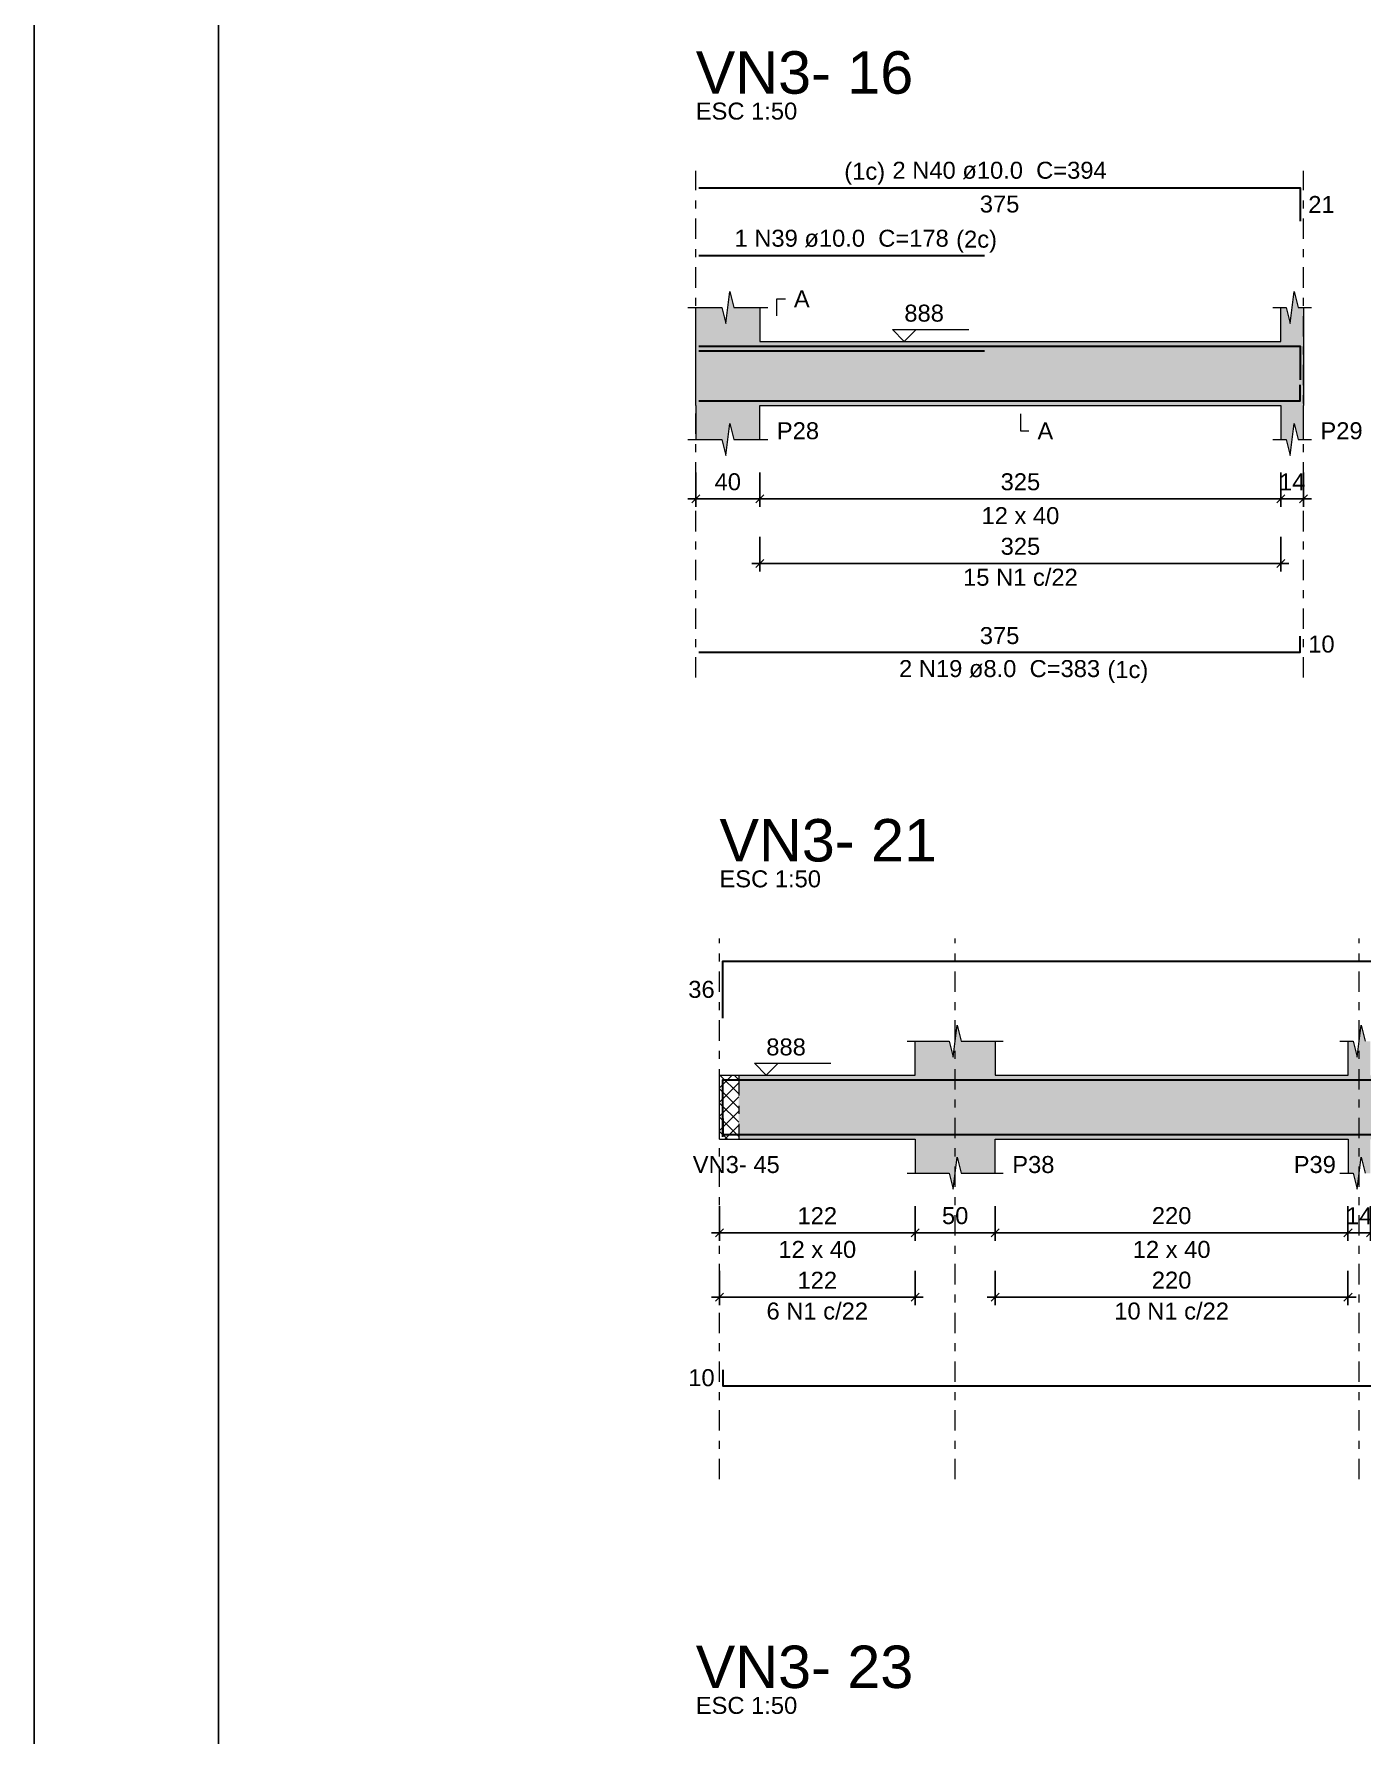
# Model space of a CAD drawing. Header units: millimetres. Extents: x -8 to 605, y -494 to 220.
# Drawn here: x 205.52 to 222.08, y -473.18 to -451.96 of the extents above; entities that cross this region are included whole.
import ezdxf

# ---------------------------------------------------------------- set-up
doc = ezdxf.new("R2010")
doc.units = ezdxf.units.MM
doc.header["$MEASUREMENT"] = 0
doc.linetypes.add('DASHDOT', pattern=[2.54, 1.27, -0.635, 0, -0.635])
doc.linetypes.add('NULL', pattern=[0])
for name, color, linetype, lineweight in [('Descrição da armadura', 7, 'Continuous', 0), ('DT-Barras na forma', 7, 'Continuous', 30), ('DT-Barras rebatidas', 7, 'Continuous', 30), ('DT-Cotas', 7, 'Continuous', 5), ('DT-Forma', 5, 'Continuous', 5), ('DT-Hachura forma vigas', 252, 'Continuous', 5), ('DT-Hachura intersecção vigas', 9, 'Continuous', 5), ('DT-Pontilhado', 9, 'DASHDOT', 5), ('DT-Textos', 7, 'Continuous', 5), ('DT-Título', 5, 'Continuous', 20), ('Textos armaduras', 7, 'Continuous', 0)]:
    doc.layers.add(name, color=color, linetype=linetype, lineweight=lineweight)
doc.styles.add('Arial', font='arial.ttf')
doc.dimstyles.new('UM_50.000000', dxfattribs={"dimtxt": 0.18, "dimasz": 0.1, "dimexe": 0.1, "dimexo": 0.2, "dimgap": 0, "dimtad": 1, "dimtih": 1, "dimtoh": 1, "dimdec": 1, "dimlfac": 50, "dimzin": 0, "dimdsep": 46, "dimtxsty": 'Standard', "dimcen": 0.09, "dimdle": 0.1, "dimadec": 1, "dimazin": 2, "dimtfac": 1, "dimtdec": 4, "dimtofl": 0, "dimtmove": 0, "dimatfit": 3, "dimfxl": 1, "dimtolj": 1, "dimarcsym": 0})

# ---------------------------------------------------------------- blocks, each defined once
blk = doc.blocks.new('_Oblique')
at = {"color": 0, "linetype": 'ByBlock', "lineweight": -2}
blk.add_line((-0.5, -0.5), (0.5, 0.5), dxfattribs=at)
blk = doc.blocks.new('*D4763')
at = {"layer": 'Defpoints', "color": 0, "transparency": 16777216}
for p in [(213.774, -457.226), (214.574, -457.226), (214.574, -457.756)]:
    blk.add_point(p, dxfattribs=at)
at = {"layer": 'DT-Cotas', "color": 0, "lineweight": -2, "transparency": 16777216}
for p, q in [((213.774, -457.426), (213.774, -457.856)), ((214.574, -457.426), (214.574, -457.856)), ((213.674, -457.756), (214.674, -457.756))]:
    blk.add_line(p, q, dxfattribs=at)
at = {"layer": 'DT-Cotas', "color": 0, "lineweight": -2, "transparency": 16777216, "xscale": 0.1, "yscale": 0.1, "zscale": 0.1, "rotation": 180}
blk.add_blockref('_Oblique', (213.774, -457.756), dxfattribs=at)
at = {"layer": 'DT-Cotas', "color": 0, "lineweight": -2, "transparency": 16777216, "xscale": 0.1, "yscale": 0.1, "zscale": 0.1}
blk.add_blockref('_Oblique', (214.574, -457.756), dxfattribs=at)
at = {"layer": 'DT-Cotas', "color": 7, "transparency": 16777216, "insert": (214.174, -457.544), "char_height": 0.2118, "attachment_point": 5, "rotation": 0.0057, "style": 'Arial'}
blk.add_mtext('\\A1;40', dxfattribs=at)
blk = doc.blocks.new('*D4764')
at = {"layer": 'Defpoints', "color": 0, "transparency": 16777216}
for p in [(214.574, -457.226), (221.074, -457.226), (221.074, -457.756)]:
    blk.add_point(p, dxfattribs=at)
at = {"layer": 'DT-Cotas', "color": 0, "lineweight": -2, "transparency": 16777216}
for p, q in [((214.574, -457.426), (214.574, -457.856)), ((221.074, -457.426), (221.074, -457.856)), ((214.474, -457.756), (221.174, -457.756))]:
    blk.add_line(p, q, dxfattribs=at)
at = {"layer": 'DT-Cotas', "color": 0, "lineweight": -2, "transparency": 16777216, "xscale": 0.1, "yscale": 0.1, "zscale": 0.1, "rotation": 180}
blk.add_blockref('_Oblique', (214.574, -457.756), dxfattribs=at)
at = {"layer": 'DT-Cotas', "color": 0, "lineweight": -2, "transparency": 16777216, "xscale": 0.1, "yscale": 0.1, "zscale": 0.1}
blk.add_blockref('_Oblique', (221.074, -457.756), dxfattribs=at)
at = {"layer": 'DT-Cotas', "color": 7, "transparency": 16777216, "insert": (217.824, -457.544), "char_height": 0.2118, "attachment_point": 5, "style": 'Arial'}
blk.add_mtext('\\A1;325', dxfattribs=at)
blk = doc.blocks.new('*D4765')
at = {"layer": 'Defpoints', "color": 0, "transparency": 16777216}
for p in [(221.074, -457.226), (221.354, -457.226), (221.354, -457.756)]:
    blk.add_point(p, dxfattribs=at)
at = {"layer": 'DT-Cotas', "color": 0, "lineweight": -2, "transparency": 16777216}
for p, q in [((221.074, -457.426), (221.074, -457.856)), ((221.354, -457.426), (221.354, -457.856)), ((220.974, -457.756), (221.454, -457.756))]:
    blk.add_line(p, q, dxfattribs=at)
at = {"layer": 'DT-Cotas', "color": 0, "lineweight": -2, "transparency": 16777216, "xscale": 0.1, "yscale": 0.1, "zscale": 0.1, "rotation": 180}
blk.add_blockref('_Oblique', (221.074, -457.756), dxfattribs=at)
at = {"layer": 'DT-Cotas', "color": 0, "lineweight": -2, "transparency": 16777216, "xscale": 0.1, "yscale": 0.1, "zscale": 0.1}
blk.add_blockref('_Oblique', (221.354, -457.756), dxfattribs=at)
at = {"layer": 'DT-Cotas', "color": 7, "transparency": 16777216, "insert": (221.214, -457.544), "char_height": 0.2118, "attachment_point": 5, "rotation": 0.0057, "style": 'Arial'}
blk.add_mtext('\\A1;14', dxfattribs=at)
blk = doc.blocks.new('*D4768')
at = {"layer": 'Defpoints', "color": 0, "transparency": 16777216}
for p in [(214.574, -458.031), (221.074, -458.031), (221.074, -458.561)]:
    blk.add_point(p, dxfattribs=at)
at = {"layer": 'DT-Cotas', "color": 0, "lineweight": -2, "transparency": 16777216}
for p, q in [((214.574, -458.231), (214.574, -458.661)), ((221.074, -458.231), (221.074, -458.661)), ((214.474, -458.561), (221.174, -458.561))]:
    blk.add_line(p, q, dxfattribs=at)
at = {"layer": 'DT-Cotas', "color": 0, "lineweight": -2, "transparency": 16777216, "xscale": 0.1, "yscale": 0.1, "zscale": 0.1, "rotation": 180}
blk.add_blockref('_Oblique', (214.574, -458.561), dxfattribs=at)
at = {"layer": 'DT-Cotas', "color": 0, "lineweight": -2, "transparency": 16777216, "xscale": 0.1, "yscale": 0.1, "zscale": 0.1}
blk.add_blockref('_Oblique', (221.074, -458.561), dxfattribs=at)
at = {"layer": 'DT-Cotas', "color": 7, "transparency": 16777216, "insert": (217.824, -458.349), "char_height": 0.2118, "attachment_point": 5, "style": 'Arial'}
blk.add_mtext('\\A1;325', dxfattribs=at)
blk = doc.blocks.new('*D4801')
at = {"layer": 'Defpoints', "color": 0, "transparency": 16777216}
for p in [(214.07, -466.381), (216.51, -466.381), (216.51, -466.911)]:
    blk.add_point(p, dxfattribs=at)
at = {"layer": 'DT-Cotas', "color": 0, "lineweight": -2, "transparency": 16777216}
for p, q in [((214.07, -466.581), (214.07, -467.011)), ((216.51, -466.581), (216.51, -467.011)), ((213.97, -466.911), (216.61, -466.911))]:
    blk.add_line(p, q, dxfattribs=at)
at = {"layer": 'DT-Cotas', "color": 0, "lineweight": -2, "transparency": 16777216, "xscale": 0.1, "yscale": 0.1, "zscale": 0.1, "rotation": 180}
blk.add_blockref('_Oblique', (214.07, -466.911), dxfattribs=at)
at = {"layer": 'DT-Cotas', "color": 0, "lineweight": -2, "transparency": 16777216, "xscale": 0.1, "yscale": 0.1, "zscale": 0.1}
blk.add_blockref('_Oblique', (216.51, -466.911), dxfattribs=at)
at = {"layer": 'DT-Cotas', "color": 7, "transparency": 16777216, "insert": (215.29, -466.699), "char_height": 0.2118, "attachment_point": 5, "style": 'Arial'}
blk.add_mtext('\\A1;122', dxfattribs=at)
blk = doc.blocks.new('*D4802')
at = {"layer": 'Defpoints', "color": 0, "transparency": 16777216}
for p in [(216.51, -466.381), (217.51, -466.381), (217.51, -466.911)]:
    blk.add_point(p, dxfattribs=at)
at = {"layer": 'DT-Cotas', "color": 0, "lineweight": -2, "transparency": 16777216}
for p, q in [((216.51, -466.581), (216.51, -467.011)), ((217.51, -466.581), (217.51, -467.011)), ((216.41, -466.911), (217.61, -466.911))]:
    blk.add_line(p, q, dxfattribs=at)
at = {"layer": 'DT-Cotas', "color": 0, "lineweight": -2, "transparency": 16777216, "xscale": 0.1, "yscale": 0.1, "zscale": 0.1, "rotation": 180}
blk.add_blockref('_Oblique', (216.51, -466.911), dxfattribs=at)
at = {"layer": 'DT-Cotas', "color": 0, "lineweight": -2, "transparency": 16777216, "xscale": 0.1, "yscale": 0.1, "zscale": 0.1}
blk.add_blockref('_Oblique', (217.51, -466.911), dxfattribs=at)
at = {"layer": 'DT-Cotas', "color": 7, "transparency": 16777216, "insert": (217.01, -466.699), "char_height": 0.2118, "attachment_point": 5, "rotation": 0.0057, "style": 'Arial'}
blk.add_mtext('\\A1;50', dxfattribs=at)
blk = doc.blocks.new('*D4803')
at = {"layer": 'Defpoints', "color": 0, "transparency": 16777216}
for p in [(217.51, -466.381), (221.91, -466.381), (221.91, -466.911)]:
    blk.add_point(p, dxfattribs=at)
at = {"layer": 'DT-Cotas', "color": 0, "lineweight": -2, "transparency": 16777216}
for p, q in [((217.51, -466.581), (217.51, -467.011)), ((221.91, -466.581), (221.91, -467.011)), ((217.41, -466.911), (222.01, -466.911))]:
    blk.add_line(p, q, dxfattribs=at)
at = {"layer": 'DT-Cotas', "color": 0, "lineweight": -2, "transparency": 16777216, "xscale": 0.1, "yscale": 0.1, "zscale": 0.1, "rotation": 180}
blk.add_blockref('_Oblique', (217.51, -466.911), dxfattribs=at)
at = {"layer": 'DT-Cotas', "color": 0, "lineweight": -2, "transparency": 16777216, "xscale": 0.1, "yscale": 0.1, "zscale": 0.1}
blk.add_blockref('_Oblique', (221.91, -466.911), dxfattribs=at)
at = {"layer": 'DT-Cotas', "color": 7, "transparency": 16777216, "insert": (219.71, -466.699), "char_height": 0.2118, "attachment_point": 5, "rotation": 0.0057, "style": 'Arial'}
blk.add_mtext('\\A1;220', dxfattribs=at)
blk = doc.blocks.new('*D4804')
at = {"layer": 'Defpoints', "color": 0, "transparency": 16777216}
for p in [(221.91, -466.381), (222.19, -466.381), (222.19, -466.911)]:
    blk.add_point(p, dxfattribs=at)
at = {"layer": 'DT-Cotas', "color": 0, "lineweight": -2, "transparency": 16777216}
for p, q in [((221.91, -466.581), (221.91, -467.011)), ((222.19, -466.581), (222.19, -467.011)), ((221.81, -466.911), (222.29, -466.911))]:
    blk.add_line(p, q, dxfattribs=at)
at = {"layer": 'DT-Cotas', "color": 0, "lineweight": -2, "transparency": 16777216, "xscale": 0.1, "yscale": 0.1, "zscale": 0.1, "rotation": 180}
blk.add_blockref('_Oblique', (221.91, -466.911), dxfattribs=at)
at = {"layer": 'DT-Cotas', "color": 0, "lineweight": -2, "transparency": 16777216, "xscale": 0.1, "yscale": 0.1, "zscale": 0.1}
blk.add_blockref('_Oblique', (222.19, -466.911), dxfattribs=at)
at = {"layer": 'DT-Cotas', "color": 7, "transparency": 16777216, "insert": (222.05, -466.699), "char_height": 0.2118, "attachment_point": 5, "rotation": 0.0057, "style": 'Arial'}
blk.add_mtext('\\A1;14', dxfattribs=at)
blk = doc.blocks.new('*D4593')
at = {"layer": 'Defpoints', "color": 0, "transparency": 16777216}
for p in [(214.07, -467.186), (216.51, -467.186), (216.51, -467.715)]:
    blk.add_point(p, dxfattribs=at)
at = {"layer": 'DT-Cotas', "color": 0, "lineweight": -2, "transparency": 16777216}
for p, q in [((214.07, -467.386), (214.07, -467.815)), ((216.51, -467.386), (216.51, -467.815)), ((213.97, -467.715), (216.61, -467.715))]:
    blk.add_line(p, q, dxfattribs=at)
at = {"layer": 'DT-Cotas', "color": 0, "lineweight": -2, "transparency": 16777216, "xscale": 0.1, "yscale": 0.1, "zscale": 0.1, "rotation": 180}
blk.add_blockref('_Oblique', (214.07, -467.715), dxfattribs=at)
at = {"layer": 'DT-Cotas', "color": 0, "lineweight": -2, "transparency": 16777216, "xscale": 0.1, "yscale": 0.1, "zscale": 0.1}
blk.add_blockref('_Oblique', (216.51, -467.715), dxfattribs=at)
at = {"layer": 'DT-Cotas', "color": 7, "transparency": 16777216, "insert": (215.29, -467.504), "char_height": 0.2118, "attachment_point": 5, "style": 'Arial'}
blk.add_mtext('\\A1;122', dxfattribs=at)
blk = doc.blocks.new('*D4594')
at = {"layer": 'Defpoints', "color": 0, "transparency": 16777216}
for p in [(217.51, -467.186), (221.91, -467.186), (221.91, -467.715)]:
    blk.add_point(p, dxfattribs=at)
at = {"layer": 'DT-Cotas', "color": 0, "lineweight": -2, "transparency": 16777216}
for p, q in [((217.51, -467.386), (217.51, -467.815)), ((221.91, -467.386), (221.91, -467.815)), ((217.41, -467.715), (222.01, -467.715))]:
    blk.add_line(p, q, dxfattribs=at)
at = {"layer": 'DT-Cotas', "color": 0, "lineweight": -2, "transparency": 16777216, "xscale": 0.1, "yscale": 0.1, "zscale": 0.1, "rotation": 180}
blk.add_blockref('_Oblique', (217.51, -467.715), dxfattribs=at)
at = {"layer": 'DT-Cotas', "color": 0, "lineweight": -2, "transparency": 16777216, "xscale": 0.1, "yscale": 0.1, "zscale": 0.1}
blk.add_blockref('_Oblique', (221.91, -467.715), dxfattribs=at)
at = {"layer": 'DT-Cotas', "color": 7, "transparency": 16777216, "insert": (219.71, -467.504), "char_height": 0.2118, "attachment_point": 5, "rotation": 0.0057, "style": 'Arial'}
blk.add_mtext('\\A1;220', dxfattribs=at)

msp = doc.modelspace()

# ---------------------------------------------------------------- hatches: boundary and pattern name
at = {"layer": 'DT-Hachura forma vigas', "linetype": 'Continuous'}
for points in [[(221.3542, -457.0146), (221.3542, -456.591), (221.3542, -455.791), (221.3542, -455.3674), (221.2892, -455.3674), (221.2392, -455.1674), (221.1892, -455.5674), (221.1392, -455.3674), (221.0742, -455.3674), (221.0742, -455.791), (214.5742, -455.791), (214.5742, -455.3674), (214.2492, -455.3674), (214.1992, -455.1674), (214.1492, -455.5674), (214.0992, -455.3674), (213.7742, -455.3674), (213.7742, -455.791), (213.7742, -456.591), (213.7742, -457.0146), (214.0992, -457.0146), (214.1492, -457.2146), (214.1992, -456.8146), (214.2492, -457.0146), (214.5742, -457.0146), (214.5742, -456.591), (221.0742, -456.591), (221.0742, -457.0146), (221.1392, -457.0146), (221.1892, -457.2146), (221.2392, -456.8146), (221.2892, -457.0146), (221.3542, -457.0146)], [(222.1901, -465.7457), (224.0301, -465.7457), (224.0301, -464.9457), (222.1901, -464.9457), (222.1901, -464.5221), (222.1251, -464.5221), (222.0751, -464.3221), (222.0251, -464.7221), (221.9751, -464.5221), (221.9101, -464.5221), (221.9101, -464.9457), (217.5101, -464.9457), (217.5101, -464.5221), (217.0851, -464.5221), (217.0351, -464.3221), (216.9851, -464.7221), (216.9351, -464.5221), (216.5101, -464.5221), (216.5101, -464.9457), (214.3101, -464.9457), (214.3101, -465.7457), (216.5101, -465.7457), (216.5101, -466.1693), (216.9351, -466.1693), (216.9851, -466.3693), (217.0351, -465.9693), (217.0851, -466.1693), (217.5101, -466.1693), (217.5101, -465.7457), (221.9101, -465.7457), (221.9101, -466.1693), (221.9751, -466.1693), (222.0251, -466.3693), (222.0751, -465.9693), (222.1251, -466.1693), (222.1901, -466.1693), (222.1901, -465.7457)]]:
    msp.add_hatch(color=252, dxfattribs=at).paths.add_polyline_path(points)
at = {"layer": 'DT-Hachura intersecção vigas', "linetype": 'Continuous'}
h = msp.add_hatch(dxfattribs=at)
h.set_pattern_fill('ANSI37', color=9, style=0)
h.set_pattern_definition([(45, (210.17421, -485.6166), (-0.08838835, 0.08838835), []), (135, (210.17421, -485.6166), (-0.08838835, -0.08838835), [])])
h.paths.add_polyline_path([(214.0701, -465.7457), (214.3101, -465.7457), (214.3101, -464.9457), (214.0701, -464.9457), (214.0701, -465.7457)])

# ---------------------------------------------------------------- linework, layer by layer
at = {"color": 7}
for p, q in [((205.5205, -494.0755), (205.5205, -409.9755)), ((207.8205, -492.7755), (207.8205, -411.2755))]:
    msp.add_line(p, q, dxfattribs=at)
at = {"layer": 'DT-Barras na forma'}
for points in [[(213.8142, -455.851), (221.3142, -455.851), (221.3142, -456.2694)], [(213.8142, -455.911), (217.3742, -455.911)], [(213.8142, -456.533), (221.3142, -456.533), (221.3142, -456.333)], [(214.1101, -465.7157), (214.1101, -465.0057), (237.4001, -465.0057)], [(214.1101, -465.4877), (214.1101, -465.6877), (235.2101, -465.6877)]]:
    msp.add_lwpolyline(points, dxfattribs=at)
at = {"layer": 'DT-Barras rebatidas'}
for points in [[(213.8142, -453.8742), (221.3142, -453.8742), (221.3142, -454.2926)], [(213.8142, -454.7214), (217.3742, -454.7214)], [(213.8142, -459.6676), (221.3142, -459.6676), (221.3142, -459.4676)], [(214.1101, -464.2331), (214.1101, -463.5231), (237.4001, -463.5231)], [(214.1101, -468.6224), (214.1101, -468.8224), (235.2101, -468.8224)]]:
    msp.add_lwpolyline(points, dxfattribs=at)
at = {"layer": 'DT-Forma'}
for p, q in [((214.1492, -455.5674), (214.1992, -455.1674)), ((214.1992, -455.1674), (214.2492, -455.3674)), ((221.1892, -455.5674), (221.2392, -455.1674)), ((221.2392, -455.1674), (221.2892, -455.3674)), ((213.6742, -455.3674), (214.0992, -455.3674)), ((213.7742, -455.791), (213.7742, -455.3674)), ((214.0992, -455.3674), (214.1492, -455.5674)), ((214.2492, -455.3674), (214.6742, -455.3674)), ((214.5742, -455.3674), (214.5742, -455.791)), ((220.9742, -455.3674), (221.1392, -455.3674)), ((221.0742, -455.791), (221.0742, -455.3674)), ((221.1392, -455.3674), (221.1892, -455.5674)), ((221.2892, -455.3674), (221.4542, -455.3674)), ((221.3542, -455.3674), (221.3542, -455.791)), ((214.5743, -455.791), (221.0742, -455.791)), ((213.7742, -456.591), (213.7742, -457.0146)), ((214.5743, -457.0146), (214.5743, -456.591)), ((214.5743, -456.591), (221.0742, -456.591)), ((221.0742, -456.591), (221.0742, -457.0146)), ((221.3542, -457.0146), (221.3542, -456.591)), ((214.1492, -457.2146), (214.1992, -456.8146)), ((214.1992, -456.8146), (214.2492, -457.0146)), ((221.1892, -457.2146), (221.2392, -456.8146)), ((221.2392, -456.8146), (221.2892, -457.0146)), ((213.6742, -457.0146), (214.0992, -457.0146)), ((214.0992, -457.0146), (214.1492, -457.2146)), ((214.2492, -457.0146), (214.6743, -457.0146)), ((220.9742, -457.0146), (221.1392, -457.0146)), ((221.1392, -457.0146), (221.1892, -457.2146)), ((221.2892, -457.0146), (221.4542, -457.0146)), ((216.9851, -464.7221), (217.0351, -464.3221)), ((217.0351, -464.3221), (217.0851, -464.5221)), ((222.0251, -464.7221), (222.0751, -464.3221)), ((222.0751, -464.3221), (222.1251, -464.5221)), ((216.4101, -464.5221), (216.9351, -464.5221)), ((216.5101, -464.9457), (216.5101, -464.5221)), ((216.9351, -464.5221), (216.9851, -464.7221)), ((217.0851, -464.5221), (217.6101, -464.5221)), ((217.5101, -464.5221), (217.5101, -464.9457)), ((221.8101, -464.5221), (221.9751, -464.5221)), ((221.9101, -464.9457), (221.9101, -464.5221)), ((221.9751, -464.5221), (222.0251, -464.7221)), ((214.0701, -464.9457), (214.3101, -464.9457)), ((214.3101, -464.9457), (216.5101, -464.9457)), ((217.5101, -464.9457), (221.9101, -464.9457)), ((214.0701, -465.7457), (214.3101, -465.7457)), ((214.3101, -465.7457), (216.5101, -465.7457)), ((216.5101, -465.7457), (216.5101, -466.1693)), ((217.5101, -466.1693), (217.5101, -465.7457)), ((217.5101, -465.7457), (221.9101, -465.7457)), ((221.9101, -465.7457), (221.9101, -466.1693)), ((216.9851, -466.3693), (217.0351, -465.9693)), ((217.0351, -465.9693), (217.0851, -466.1693)), ((222.0251, -466.3693), (222.0751, -465.9693)), ((222.0751, -465.9693), (222.1251, -466.1693)), ((216.4101, -466.1693), (216.9351, -466.1693)), ((216.9351, -466.1693), (216.9851, -466.3693)), ((217.0851, -466.1693), (217.6101, -466.1693)), ((221.8101, -466.1693), (221.9751, -466.1693)), ((221.9751, -466.1693), (222.0251, -466.3693))]:
    msp.add_line(p, q, dxfattribs=at)
at = {"layer": 'DT-Forma', "linetype": 'Continuous'}
for p, q in [((213.7742, -456.591), (213.7742, -455.791)), ((221.3542, -455.791), (221.3542, -456.591)), ((214.0701, -465.7457), (214.0701, -464.9457))]:
    msp.add_line(p, q, dxfattribs=at)
at = {"layer": 'DT-Pontilhado', "ltscale": 0.2}
for p, q in [((213.7742, -459.9853), (213.7742, -453.6624)), ((221.3542, -459.9853), (221.3542, -453.6624)), ((214.0701, -469.9873), (214.0701, -463.2407)), ((217.0101, -469.9873), (217.0101, -463.2407)), ((222.0501, -469.9873), (222.0501, -463.2407)), ((214.3101, -464.9457), (214.3101, -465.7457))]:
    msp.add_line(p, q, dxfattribs=at)
at = {"layer": 'DT-Textos'}
for points in [[(214.7861, -455.4733), (214.7861, -455.2615), (214.892, -455.2615)], [(216.5242, -455.6427), (216.376, -455.791), (216.2277, -455.6427), (217.1808, -455.6427)], [(217.8242, -456.6969), (217.8242, -456.9087), (217.9301, -456.9087)], [(214.8021, -464.7975), (214.6538, -464.9457), (214.5055, -464.7975), (215.4586, -464.7975)]]:
    msp.add_lwpolyline(points, dxfattribs=at)

# ---------------------------------------------------------------- texts
at = {"layer": 'Descrição da armadura', "linetype": 'NULL', "char_height": 0.2118, "attachment_point": 8, "line_spacing_factor": 0.9, "style": 'Arial'}
for s, insert, width in [('2 N40 ø10.0  C=394', (217.5642, -453.7679), 5.344721), ('1 N39 ø10.0  C=178', (215.5942, -454.6159), 5.344721), ('15 N1 c/22', (217.8242, -458.8424), 2.86156), ('2 N19 ø8.0  C=383', (217.5642, -459.9849), 5.015721), ('6 N1 c/22', (215.2901, -467.9972), 2.53256), ('10 N1 c/22', (219.7101, -467.9972), 2.86156)]:
    msp.add_mtext(s, dxfattribs=dict(at, insert=insert, width=width))
at = {"layer": 'DT-Textos', "linetype": 'NULL', "char_height": 0.2118, "line_spacing_factor": 0.798, "style": 'Arial'}
for s, insert, width, attachment_point in [('ESC 1:50', (213.7742, -453.0269), 2.532883, 7), ('(1c)', (216.1362, -453.8378), 1.018965, 9), ('(2c)', (217.0222, -454.6858), 1.018965, 7), ('A', (214.9982, -455.3669), 0.394865, 7), ('888', (216.3762, -455.5479), 0.987001, 7), ('P28', (214.7862, -457.0149), 1.052866, 7), ('A', (218.0362, -457.0149), 0.394865, 7), ('P29', (221.5662, -457.0149), 1.052866, 7), ('12 x 40', (217.8242, -458.0739), 1.940747, 8), ('(1c)', (218.9092, -460.0548), 1.018965, 7), ('ESC 1:50', (214.0702, -462.6052), 2.532883, 7), ('888', (214.6542, -464.7022), 0.987001, 7), ('VN3- 45', (213.7369, -466.1692), 2.170627, 7), ('P38', (217.7222, -466.1692), 1.052866, 7), ('P39', (221.2325, -466.1692), 1.052866, 7), ('12 x 40', (215.2902, -467.2282), 1.940747, 8), ('12 x 40', (219.7102, -467.2282), 1.940747, 8), ('ESC 1:50', (213.7742, -472.917), 2.532883, 7)]:
    msp.add_mtext(s, dxfattribs=dict(at, insert=insert, width=width, attachment_point=attachment_point))
at = {"layer": 'DT-Título', "linetype": 'NULL', "char_height": 0.5295, "width": 5.426568, "attachment_point": 7, "line_spacing_factor": 0.798, "style": 'Arial'}
for s, insert in [('VN3- 16', (213.7742, -452.7091)), ('VN3- 21', (214.0702, -462.2874)), ('VN3- 23', (213.7742, -472.5991))]:
    msp.add_mtext(s, dxfattribs=dict(at, insert=insert))
at = {"layer": 'Textos armaduras', "linetype": 'NULL', "char_height": 0.2118, "line_spacing_factor": 0.9, "style": 'Arial'}
for s, insert, width, attachment_point in [('375', (217.5642, -453.9715), 1.387001, 2), ('21', (221.4142, -453.9775), 1.058001, 1), ('375', (217.5642, -459.5703), 1.387001, 8), ('10', (221.4142, -459.4617), 1.058001, 1), ('36', (214.0101, -463.984), 1.058001, 9), ('10', (214.0101, -468.8283), 1.058001, 9)]:
    msp.add_mtext(s, dxfattribs=dict(at, insert=insert, width=width, attachment_point=attachment_point))

# ---------------------------------------------------------------- dimensions: what is measured, and where the dimension line sits
at = {"layer": 'DT-Cotas'}
for base, p1, p2, picture, middle in [((214.5743, -457.7559), (213.7742, -457.2264), (214.5743, -457.2264), '*D4763', (214.1742, -457.5441)), ((221.3542, -457.7559), (221.0742, -457.2264), (221.3542, -457.2264), '*D4765', (221.2142, -457.5441)), ((217.5101, -466.9106), (216.5101, -466.3811), (217.5101, -466.3811), '*D4802', (217.0101, -466.6988)), ((221.9101, -466.9106), (217.5101, -466.3811), (221.9101, -466.3811), '*D4803', (219.7101, -466.6988)), ((222.1901, -466.9106), (221.9101, -466.3811), (222.1901, -466.3811), '*D4804', (222.0501, -466.6988)), ((221.9101, -467.7155), (217.5101, -467.186), (221.9101, -467.186), '*D4594', (219.7101, -467.5037))]:
    dim = msp.add_linear_dim(base=base, p1=p1, p2=p2, dimstyle='UM_50.000000', override={"dimtxt": 0.2118, "dimasz": 0.1, "dimexe": 0.1, "dimexo": 0.2, "dimtad": 1, "dimtih": 0, "dimtoh": 0, "dimdec": 1, "dimlfac": 50, "dimzin": 8, "dimtxsty": 'Arial', "dimblk": 'Oblique', "dimblk1": 'Oblique', "dimblk2": 'Oblique', "dimsah": 1, "dimdle": 0.1, "dimse1": 0, "dimse2": 0, "dimclrt": 7, "dimadec": 1, "dimazin": 3, "dimtmove": 2, "dimldrblk": 'Oblique'}, dxfattribs=at)
    dim.commit()
    dim.dimension.update_dxf_attribs({"geometry": picture, "text_midpoint": middle, "dimtype": 160, "text_rotation": 0.00573})
for base, p1, p2, picture, middle in [((221.0742, -457.7559), (214.5743, -457.2264), (221.0742, -457.2264), '*D4764', (217.8242, -457.5441)), ((221.0742, -458.5607), (214.5743, -458.0312), (221.0742, -458.0312), '*D4768', (217.8242, -458.3489)), ((216.5101, -466.9106), (214.0701, -466.3811), (216.5101, -466.3811), '*D4801', (215.2901, -466.6988)), ((216.5101, -467.7155), (214.0701, -467.186), (216.5101, -467.186), '*D4593', (215.2901, -467.5037))]:
    dim = msp.add_linear_dim(base=base, p1=p1, p2=p2, dimstyle='UM_50.000000', override={"dimtxt": 0.2118, "dimasz": 0.1, "dimexe": 0.1, "dimexo": 0.2, "dimtad": 1, "dimtih": 0, "dimtoh": 0, "dimdec": 1, "dimlfac": 50, "dimzin": 8, "dimtxsty": 'Arial', "dimblk": 'Oblique', "dimblk1": 'Oblique', "dimblk2": 'Oblique', "dimsah": 1, "dimdle": 0.1, "dimse1": 0, "dimse2": 0, "dimclrt": 7, "dimadec": 1, "dimazin": 3, "dimtmove": 2, "dimldrblk": 'Oblique'}, dxfattribs=at)
    dim.commit()
    dim.dimension.update_dxf_attribs({"geometry": picture, "text_midpoint": middle, "dimtype": 160})

doc.saveas('drawing.dxf')
